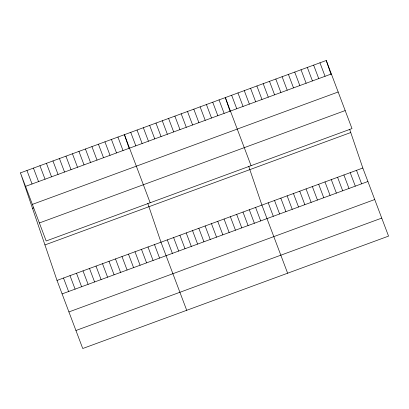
<?xml version="1.0" encoding="UTF-8"?>
<svg xmlns="http://www.w3.org/2000/svg" width="409" height="409" viewBox="0 0 409 409"><rect width="100%" height="100%" fill="white"/><g stroke="black" fill="none" stroke-linecap="round" stroke-linejoin="round"><path stroke-width="0.61" d="M20.45 172.884L326.259 60.486L351.991 128.579L46.181 240.978L20.45 172.884L57.009 280.421L82.741 348.514L388.55 236.116L362.819 168.022L349.623 129.208M25.547 186.371L331.356 73.973M32.357 204.393L338.166 91.994M32.516 208.37L33.696 207.936M39.371 222.961L345.186 110.563M44.944 244.935L350.753 132.536M57.009 280.421L362.819 168.022M62.107 293.907L367.916 181.509M68.916 311.929L374.726 199.531M75.931 330.498L381.74 218.099M319.956 62.802L325.053 76.294M356.51 170.338L361.607 183.83M313.647 65.123L318.744 78.61M350.206 172.659L355.303 186.146M307.338 67.439L312.435 80.931M343.897 174.975L348.995 188.467M301.034 69.76L306.131 83.247M337.589 177.296L342.686 190.783M294.725 72.076L299.823 85.568M331.28 179.612L336.382 193.104M288.417 74.392L293.514 87.884M324.976 181.928L330.073 195.42M282.108 76.713L287.205 90.2M318.667 184.249L323.764 197.741M275.804 79.029L280.901 92.521M312.358 186.565L317.456 200.057M269.495 81.35L274.592 94.837M306.055 188.886L311.152 202.373M263.186 83.666L268.284 97.158M299.746 191.202L304.843 204.694M256.883 85.987L261.98 99.474M293.437 193.523L298.534 207.01M250.574 88.303L255.671 101.795M287.128 195.839L292.231 209.331M244.265 90.619L249.362 104.111M280.825 198.161L285.922 211.647M237.956 92.94L243.053 106.432M274.516 200.476L279.613 213.968M231.652 95.256L236.75 108.748M268.207 202.792L273.304 216.284M251.075 165.671L225.344 97.577L230.098 111.555M287.634 273.207L261.903 205.113L248.708 166.299M219.035 99.893L224.132 113.385M255.594 207.429L260.691 220.921M212.731 102.214L217.828 115.701M249.286 209.751L254.383 223.237M206.422 104.53L211.519 118.022M242.977 212.066L248.079 225.558M200.113 106.851L205.211 120.338M236.673 214.388L241.77 227.874M193.805 109.167L198.902 122.659M230.364 216.704L235.461 230.195M187.501 111.483L192.598 124.975M224.055 219.025L229.152 232.511M181.192 113.804L186.289 127.296M217.752 221.341L222.849 234.832M174.883 116.12L179.98 129.612M211.443 223.657L216.54 237.148M168.58 118.441L173.677 131.928M205.134 225.978L210.231 239.464M162.271 120.757L167.368 134.249M198.825 228.294L203.927 241.785M155.962 123.078L161.059 136.565M192.521 230.615L197.619 244.101M149.653 125.394L154.75 138.886M186.213 232.931L191.31 246.422M143.349 127.715L148.447 141.202M179.904 235.252L185.001 248.738M137.041 130.031L142.138 143.523M173.6 237.568L178.697 251.06M130.732 132.347L135.829 145.839M167.291 239.884L172.388 253.376M150.159 202.762L124.428 134.668L129.178 148.646M186.714 310.298L160.982 242.205L147.787 203.396M117.925 137.056L123.027 150.548M154.484 244.592L159.582 258.084M111.427 139.443L116.524 152.935M147.986 246.98L153.084 260.472M104.929 141.831L110.026 155.323M141.488 249.367L146.586 262.859M98.431 144.224L103.528 157.71M134.99 251.76L140.088 265.247M91.933 146.611L97.03 160.098M128.492 254.147L133.59 267.634M85.435 148.999L90.532 162.491M121.994 256.535L127.092 270.027M78.937 151.386L84.034 164.878M115.491 258.923L120.594 272.414M72.439 153.774L77.536 167.266M108.993 261.31L114.091 274.802M65.941 156.161L71.038 169.653M102.495 263.703L107.593 277.19M59.443 158.554L64.54 172.041M95.997 266.09L101.095 279.577M52.94 160.941L58.042 174.428M89.499 268.478L94.597 281.97M46.442 163.329L51.539 176.821M83.001 270.865L88.099 284.357M39.944 165.717L45.041 179.208M76.503 273.253L81.601 286.745M33.446 168.104L38.543 181.596M70.005 275.64L75.103 289.132M26.948 170.497L32.045 183.984M63.507 278.033L68.605 291.52M326.259 60.486L331.014 74.464"/></g></svg>
